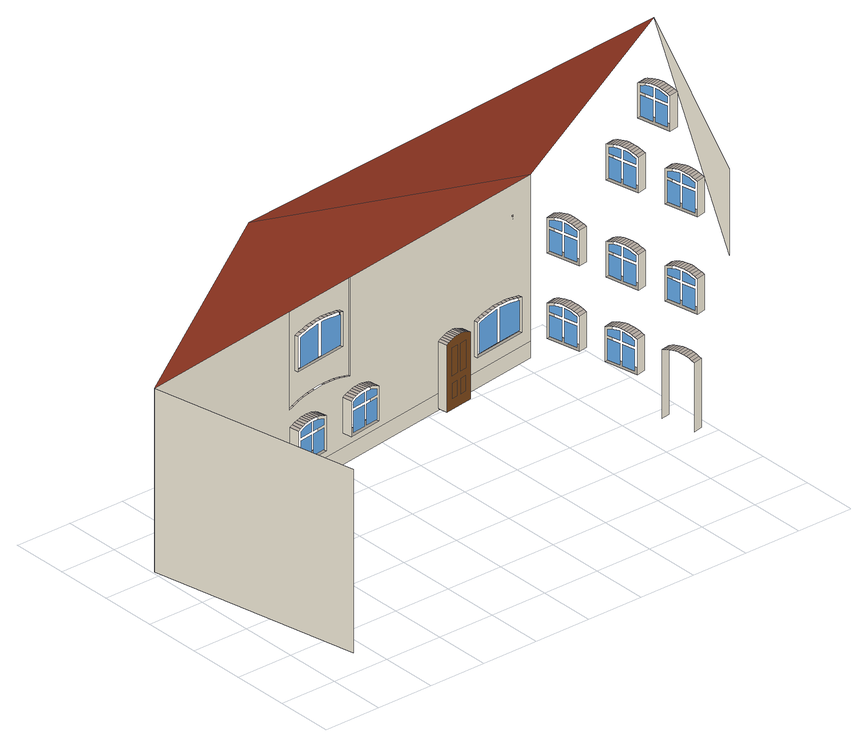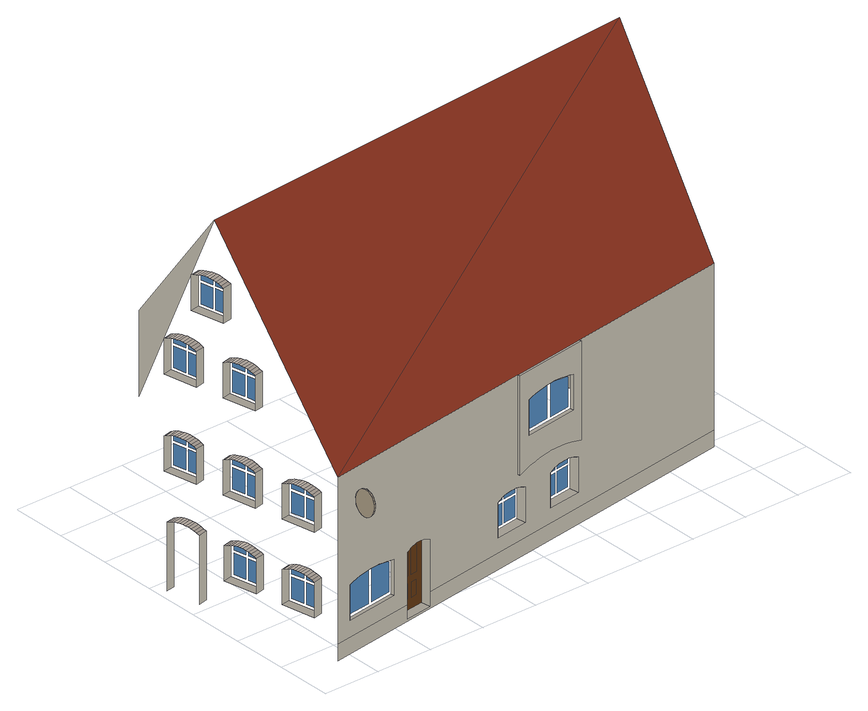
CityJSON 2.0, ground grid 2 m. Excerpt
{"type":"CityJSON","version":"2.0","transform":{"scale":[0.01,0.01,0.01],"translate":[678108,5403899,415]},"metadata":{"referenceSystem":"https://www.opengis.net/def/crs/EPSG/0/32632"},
"CityObjects":{
"building1":{"type":"Building","attributes":{"measuredHeight":13.19},"children":["building1-1"],"geometry":[{"type":"MultiSurface","lod":"3","boundaries":[[[0,1,2,3,4,5]],[[6,7,8,9,0]],[[9,10,11,12]],[[13,14,15,16]],[[17,18,14,13]],[[12,11,19,20]],[[21,22,18,17]],[[23,24,22,21]],[[25,26,27,28]],[[29,30,31,32,33,34,35,36,37]],[[20,19,38,39]],[[40,41,42,43]],[[44,45,24,23]],[[46,47,41,40]],[[48,49,45,44]],[[50,51,49,48]],[[39,38,52,53]],[[54,55,47,46]],[[56,57,51,50]],[[58,59,55,54]],[[16,15,60,61]],[[62,63,57,56]],[[53,52,64,65]],[[66,67,68,69,70,71,72,73,74]],[[75,76,63,62]],[[77,78,79,80,81,82,83,84,85]],[[86,87,59,58]],[[88,89,90,91]],[[92,93,76,75]],[[65,64,94,95]],[[96,97,87,86]],[[8,98,10,9]],[[99,100,93,92]],[[101,102,100,99]],[[103,104,97,96]],[[61,60,102,101]],[[105,106,107,94,64,52,38,19,11,10,98,108,109,110,111,112,113,114],[43,115,116,117,118,119,120,121,103,96,86,58,54,46,40]],[[121,122,104,103]],[[43,42,123,115]],[[124,114,113,125]],[[120,126,122,121]],[[125,113,112,127]],[[119,128,126,120]],[[129,130,131,132,133,134,135,136,137]],[[118,138,128,119]],[[127,112,111,139]],[[140,7,6]],[[117,141,138,118]],[[139,111,110,142]],[[116,143,141,117]],[[115,123,143,116]],[[144,145,146,147]],[[148,149,145,144]],[[142,110,109,150]],[[151,152,149,148]],[[153,154,152,151]],[[155,156,157,158]],[[150,109,108,159]],[[160,161,162,163,164,165,166,167,168]],[[169,170,154,153]],[[159,108,98,8]],[[171,172,170,169]],[[173,174,172,171]],[[175,176,174,173]],[[147,146,177,178]],[[179,180,176,175]],[[181,182,180,179]],[[183,184,185,186,187,188,189,190,191]],[[192,193,194,195]],[[196,197,182,181]],[[198,199,197,196]],[[200,201,199,198]],[[178,177,201,200]],[[202,203,204,205,206,207,208,209,210,211,212,213,214,215,216,217,1,0,9,12,20,39,53,65,95,218,219,220,124,125,127,139,142,150,159,8,7],[16,61,101,99,92,75,62,56,50,48,44,23,21,17,13],[221,222,223,224,225,226,227,228,229,230,231,232,233,234,235],[200,198,196,181,179,175,173,171,169,153,151,148,144,147,178]],[[203,202,236,2,1,217,237,238]],[[239,240,237,217,216]],[[241,239,216,215]],[[242,241,215,214]],[[243,242,214,213]],[[244,245,246,247]],[[248,243,213,212]],[[249,250,251,252]],[[253,248,212,211]],[[240,254,238,237]],[[253,255,256,257,258,259,260,261,254,240,239,241,242,243,248],[252,251,250,249],[262,263,264,265],[266,267,268,269],[247,246,245,244]],[[255,253,211,210]],[[256,255,210,209]],[[257,256,209,208]],[[269,268,267,266]],[[262,265,264,263]],[[258,257,208,207]],[[259,258,207,206]],[[260,259,206,205]],[[261,260,205,204]],[[254,261,204,203,238]],[[235,270,271,221]],[[234,272,270,235]],[[233,273,272,234]],[[232,274,273,233]],[[275,276,277,278,279,280,281,282,283]],[[231,284,274,232]],[[230,285,284,231]],[[229,286,285,230]],[[228,287,286,229]],[[221,271,288,222]],[[227,289,287,228]],[[226,290,289,227]],[[291,292,293,294,295,296,297,298,299]],[[300,301,302,303]],[[304,305,306,307]],[[308,309,310,311,312,313,314,315,316]],[[317,318,319,320,321,322,323,324,325]],[[225,326,290,226]],[[327,328,329,330,331,332,333,334,335]],[[336,337,338,339,340,341,342,343,344]],[[345,346,347,348]],[[349,350,351,352]],[[353,354,355,356]],[[357,358,359,360,361,362,363,364,365]],[[366,367,368,369,370,371,372,373,374]],[[375,376,377,378]],[[379,380,381,382]],[[383,384,385,386]],[[382,381,387,388]],[[386,385,389,390]],[[224,391,326,225]],[[392,393,394,395]],[[388,387,396,397]],[[390,389,398,399]],[[395,394,400,401]],[[401,400,402,403]],[[397,396,404,405]],[[399,398,406,407]],[[405,404,408,409]],[[407,406,410,411]],[[403,402,412,413]],[[413,412,414,415]],[[409,408,416,417]],[[411,410,418,419]],[[420,421,380,379]],[[422,423,384,383]],[[424,425,426,427]],[[428,429,430,431]],[[432,433,434,435,436,437,438,439,440]],[[441,442,443,444,445,446,447,448,449]],[[415,414,450,451]],[[417,416,452,453]],[[419,418,454,455]],[[456,457,458,459]],[[460,461,462,463,464,465,466,467,468]],[[453,452,469,470]],[[455,454,471,472]],[[451,450,473,474]],[[470,469,475,476]],[[472,471,477,478]],[[474,473,479,480]],[[476,475,481,482]],[[478,477,483,484]],[[480,479,485,486]],[[482,481,487,488]],[[484,483,489,490]],[[486,485,491,492]],[[493,494,495,496]],[[488,487,497,498]],[[490,489,499,500]],[[492,491,501,502]],[[496,495,503,504]],[[505,506,507,508,509,510,511,512,513]],[[514,515,516,517,518,519,520,521,522]],[[523,524,525,526,527,528,529,530,531]],[[498,497,532,533]],[[500,499,534,535]],[[502,501,536,537]],[[504,503,538,539]],[[540,541,542,543]],[[544,545,546,547]],[[533,532,421,420]],[[535,534,423,422]],[[548,549,550,551]],[[539,538,552,553]],[[537,536,554,555]],[[555,554,556,557]],[[553,552,558,559]],[[559,558,560,561]],[[562,563,494,493]],[[561,560,564,565]],[[223,566,391,224]],[[565,564,567,568]],[[569,570,140]],[[568,567,571,572]],[[572,571,573,574]],[[574,573,575,576]],[[576,575,577,578]],[[578,577,579,580]],[[581,582,583,584]],[[585,586,587,588]],[[580,579,563,562]],[[589,590,591,592]],[[584,583,593,594]],[[588,587,595,596]],[[592,591,597,598]],[[594,593,599,600]],[[596,595,601,602]],[[598,597,603,604]],[[600,599,605,606]],[[602,601,607,608]],[[604,603,609,610]],[[606,605,611,612]],[[608,607,613,614]],[[222,288,566,223]],[[610,609,615,616]],[[612,611,617,618]],[[614,613,619,620]],[[621,622,582,581]],[[623,624,586,585]],[[616,615,625,626]],[[627,628,590,589]],[[629,630,631,632]],[[633,634,635,636]],[[637,638,639,640,641,642,643,644,645]],[[646,647,648,649,650,651,652,653,654]],[[618,617,655,656]],[[620,619,657,658]],[[626,625,659,660]],[[656,655,661,662]],[[658,657,663,664]],[[660,659,665,666]],[[662,661,667,668]],[[664,663,669,670]],[[666,665,671,672]],[[668,667,673,674]],[[670,669,675,676]],[[672,671,677,678]],[[674,673,679,680]],[[676,675,681,682]],[[678,677,683,684]],[[680,679,685,686]],[[682,681,687,688]],[[684,683,689,690]],[[691,692,693,694,695,696,697,698,699]],[[700,701,702,703,704,705,706,707,708]],[[686,685,709,710]],[[688,687,711,712]],[[713,714,715,716]],[[717,718,719,720]],[[690,689,721,722]],[[710,709,622,621]],[[712,711,624,623]],[[722,721,628,627]],[[723,724,725,726]],[[727,728,729,730]],[[726,725,731,732]],[[730,729,733,734]],[[732,731,735,736]],[[734,733,737,738]],[[738,737,739,740]],[[736,735,741,742]],[[742,741,743,744]],[[740,739,745,746]],[[746,745,747,748]],[[744,743,749,750]],[[751,752,724,723]],[[753,754,728,727]],[[748,747,755,756]],[[750,749,757,758]],[[758,757,759,760]],[[756,755,761,762]],[[760,759,763,764]],[[762,761,765,766]],[[764,763,767,768]],[[766,765,769,770]],[[768,767,771,772]],[[770,769,773,774]],[[772,771,775,776]],[[774,773,777,778]],[[778,777,779,780]],[[776,775,781,782]],[[782,781,752,751]],[[780,779,754,753]]],"semantics":{"surfaces":[{"type":"WallSurface"},{"type":"RoofSurface","klumMaterialClass":"Ceramic","klumMaterialIndex":"D201","materialUncertainty":0.3},{"type":"OuterCeilingSurface"},{"type":"Window"},{"type":"OuterFloorSurface"},{"type":"Door"}],"values":[0,1,0,0,2,2,2,2,3,3,2,0,2,2,2,2,2,2,2,2,4,2,2,3,2,3,2,3,2,2,2,4,2,2,2,0,0,2,4,2,2,2,2,3,2,2,1,2,2,2,0,0,2,2,2,2,3,2,3,2,0,2,2,2,4,2,2,3,3,2,2,2,0,0,0,0,2,2,2,5,2,5,2,4,5,2,2,2,5,5,2,2,2,2,0,0,2,2,2,3,2,2,2,2,4,2,2,3,3,3,3,3,2,3,3,3,3,3,3,3,3,0,0,2,2,2,0,2,2,2,2,2,2,2,2,2,2,2,2,4,4,3,3,3,3,2,2,2,3,3,2,2,2,2,2,2,2,2,2,2,2,2,0,2,2,2,2,3,3,3,2,2,2,2,3,3,0,0,3,2,2,0,2,2,4,2,2,2,0,2,2,2,2,2,0,0,0,0,2,2,2,2,2,2,2,2,2,2,2,0,2,2,2,4,4,2,4,3,3,3,3,2,2,2,2,2,2,2,2,2,2,2,2,2,2,2,2,2,2,3,3,2,2,3,3,2,0,0,0,0,0,2,2,2,2,2,2,2,2,2,2,4,4,2,2,2,2,2,2,2,2,2,2,2,2,2,2,0,0]}}]},
"building1-1":{"type":"BuildingInstallation","attributes":{"@cityeditor:layer":"Unclassified.LoD3","materialClass":"Plastic","materialUncertainty":0.5},"parents":["building1"],"geometry":[{"type":"MultiSurface","lod":"3","boundaries":[[[783,784,785,786,787,788,789,790,791,792,793,794,795,796,797,798,799,800,801,802,803,804,805,806,807,808]],[[809,784,783,810]],[[810,783,808,811]],[[812,785,784,809]],[[813,786,785,812]],[[814,787,786,813]],[[815,798,797,816]],[[817,801,800,818]],[[819,802,801,817]],[[820,803,802,819]],[[821,796,795,822]],[[823,793,792,824]],[[816,797,796,821]],[[825,804,803,820]],[[826,799,798,815]],[[827,805,804,825]],[[828,806,805,827]],[[824,792,791,829]],[[830,789,788,831]],[[831,788,787,814]],[[832,790,789,830]],[[829,791,790,832]],[[833,794,793,823]],[[818,800,799,826]],[[822,795,794,833]],[[834,807,806,828]],[[811,808,807,834]],[[811,834,828,827,825,820,819,817,818,826,815,816,821,822,833,823,824,829,832,830,831,814,813,812,809,810]]]}]}
},
"vertices":[
[8,826,681],[8,826,119],[8,826,62],[150,92,62],[150,92,352],[150,92,681],[70,470,1376],[1649,1075,681],[864,956,681],[595,915,681],[594,923,681],[594,923,346],[595,915,346],[600,916,288],[605,883,288],[605,883,169],[600,916,169],[609,917,293],[614,885,293],[615,926,353],[617,918,353],[619,919,297],[624,886,297],[630,920,300],[634,888,300],[661,892,251],[661,892,179],[615,885,179],[615,885,251],[661,892,293],[661,892,261],[615,885,261],[615,885,282],[618,885,283],[628,887,287],[637,888,290],[646,890,292],[656,891,293],[637,930,359],[639,922,359],[629,929,583],[631,917,583],[631,917,464],[629,929,464],[640,922,302],[645,889,302],[645,931,588],[647,919,588],[650,924,303],[655,891,303],[660,925,303],[665,892,303],[660,933,364],[661,925,364],[661,933,591],[663,921,591],[670,927,303],[675,894,303],[678,936,594],[679,924,594],[726,902,169],[721,934,169],[681,928,302],[685,896,302],[682,937,367],[684,929,367],[718,930,588],[718,930,474],[641,918,474],[641,918,575],[649,919,578],[665,922,581],[681,924,584],[697,926,586],[713,929,588],[691,930,300],[696,897,300],[670,893,261],[670,893,293],[674,894,293],[684,895,292],[693,897,290],[703,898,287],[712,900,283],[716,900,282],[716,900,261],[694,938,596],[696,926,596],[670,893,179],[670,893,251],[716,900,251],[716,900,179],[701,931,297],[706,899,297],[705,940,369],[706,932,369],[710,941,598],[712,929,598],[863,964,681],[711,933,293],[716,900,293],[721,934,288],[726,902,288],[727,943,598],[729,931,598],[734,944,369],[728,943,370],[709,941,369],[863,964,346],[841,961,353],[819,957,359],[796,954,364],[774,950,367],[751,947,369],[744,946,369],[824,958,464],[824,958,583],[808,955,588],[792,953,591],[776,951,594],[760,948,596],[743,946,598],[745,934,598],[826,946,464],[746,938,369],[752,939,369],[761,936,596],[775,942,367],[778,939,594],[732,932,474],[732,932,588],[744,934,588],[760,936,586],[776,939,584],[792,941,581],[808,943,578],[816,945,575],[816,945,474],[794,941,591],[797,946,364],[1737,619,1380],[810,944,588],[820,949,359],[826,946,583],[830,951,288],[835,918,288],[835,918,169],[830,951,169],[840,952,293],[845,920,293],[842,953,353],[850,954,297],[855,921,297],[860,955,300],[865,923,300],[892,927,251],[892,927,179],[845,920,179],[845,920,251],[864,956,346],[892,927,293],[892,927,261],[845,920,261],[845,920,282],[849,920,283],[858,922,287],[868,923,290],[877,924,292],[886,926,293],[870,957,302],[875,924,302],[881,958,303],[886,926,303],[891,960,303],[896,927,303],[901,962,303],[906,929,303],[956,936,169],[951,969,169],[911,963,302],[916,930,302],[921,964,300],[926,932,300],[901,928,261],[901,928,293],[905,929,293],[915,930,292],[924,932,290],[933,933,287],[943,934,283],[946,935,282],[946,935,261],[901,928,179],[901,928,251],[946,935,251],[946,935,179],[931,966,297],[936,933,297],[942,968,293],[946,935,293],[951,969,288],[956,936,288],[1649,1075,119],[1348,1029,119],[1348,1029,295],[1340,1028,299],[1331,1026,303],[1323,1025,306],[1314,1024,308],[1306,1023,310],[1297,1021,310],[1288,1020,310],[1280,1019,308],[1271,1017,306],[1263,1016,303],[1254,1015,299],[1246,1014,295],[1246,1014,119],[710,933,369],[729,935,370],[736,937,369],[1403,1037,175],[1597,1067,175],[1597,1067,295],[1582,1064,299],[1566,1062,303],[1549,1059,306],[1533,1057,308],[1517,1054,309],[1500,1052,310],[1484,1050,309],[1467,1047,308],[1451,1045,306],[1435,1042,303],[1419,1040,299],[1403,1037,295],[1649,1075,62],[1246,1014,69],[1348,1029,69],[1251,979,295],[1251,979,69],[1259,981,299],[1268,982,303],[1276,983,306],[1295,986,157],[1295,986,105],[1274,983,105],[1274,983,157],[1285,984,308],[1272,983,183],[1272,983,276],[1297,986,276],[1297,986,183],[1294,986,310],[1353,995,69],[1302,987,310],[1311,988,310],[1319,990,308],[1328,991,306],[1336,992,303],[1345,993,299],[1353,995,295],[1310,988,183],[1334,992,183],[1334,992,276],[1310,988,276],[1311,988,157],[1311,988,105],[1332,992,105],[1332,992,157],[1405,1025,295],[1405,1025,175],[1420,1028,299],[1436,1030,303],[1453,1033,306],[1492,1039,300],[1492,1039,186],[1414,1027,186],[1414,1027,287],[1423,1028,290],[1438,1030,293],[1454,1033,296],[1470,1035,298],[1486,1038,300],[1469,1035,308],[1485,1038,309],[1502,1040,310],[1518,1043,309],[1599,1055,175],[1535,1045,308],[1551,1048,306],[1505,1041,186],[1505,1041,300],[1518,1042,300],[1534,1045,298],[1550,1047,296],[1565,1050,293],[1581,1052,290],[1589,1053,287],[1589,1053,186],[1730,482,801],[1730,482,874],[1739,436,874],[1739,436,801],[1730,482,473],[1730,482,545],[1739,436,545],[1739,436,473],[1730,482,884],[1730,482,915],[1731,477,915],[1733,468,914],[1735,458,912],[1736,449,909],[1738,440,906],[1739,436,904],[1739,436,884],[1730,482,555],[1730,482,587],[1731,477,587],[1733,468,586],[1735,458,584],[1736,449,581],[1738,440,578],[1739,436,576],[1739,436,555],[1567,1050,303],[1729,491,915],[1729,491,884],[1720,537,884],[1720,537,904],[1720,533,906],[1722,524,909],[1724,514,912],[1726,505,914],[1728,496,915],[1729,491,587],[1729,491,555],[1720,537,555],[1720,537,576],[1720,533,578],[1722,524,581],[1724,514,584],[1726,505,586],[1728,496,587],[1729,491,874],[1729,491,801],[1720,537,801],[1720,537,874],[1729,491,545],[1729,491,473],[1720,537,473],[1720,537,545],[1711,582,1053],[1711,582,1125],[1720,537,1125],[1720,537,1053],[1711,582,1135],[1711,582,1167],[1712,578,1167],[1714,568,1166],[1715,559,1164],[1717,550,1161],[1719,540,1157],[1720,537,1156],[1720,537,1135],[1709,591,1167],[1709,591,1135],[1700,637,1135],[1700,637,1156],[1701,633,1157],[1703,624,1161],[1705,615,1164],[1706,605,1166],[1708,596,1167],[1709,591,1125],[1709,591,1053],[1700,637,1053],[1700,637,1125],[1773,433,791],[1741,426,791],[1741,426,911],[1773,433,911],[1773,433,463],[1741,426,463],[1741,426,582],[1773,433,582],[1739,436,915],[1771,442,915],[1739,436,587],[1771,442,587],[1583,1053,299],[1771,443,62],[1739,437,62],[1739,437,295],[1771,443,295],[1737,446,919],[1769,452,919],[1737,446,591],[1769,452,591],[1737,446,299],[1769,453,299],[1735,456,303],[1768,462,303],[1735,456,922],[1768,462,922],[1735,456,594],[1768,462,594],[1733,466,924],[1766,472,924],[1733,466,596],[1766,472,596],[1733,466,306],[1766,472,306],[1731,476,308],[1764,483,308],[1731,476,925],[1764,482,925],[1731,476,597],[1764,482,597],[1750,553,791],[1718,546,791],[1750,553,463],[1718,546,463],[1688,699,473],[1688,699,545],[1697,654,545],[1697,654,473],[1688,699,801],[1688,699,874],[1697,654,874],[1697,654,801],[1688,699,555],[1688,699,587],[1689,695,587],[1691,685,586],[1693,676,584],[1694,667,581],[1696,658,578],[1697,654,576],[1697,654,555],[1688,699,884],[1688,699,915],[1689,695,915],[1691,685,914],[1693,676,912],[1694,667,909],[1696,658,906],[1697,654,904],[1697,654,884],[1729,486,309],[1762,493,309],[1729,486,926],[1762,493,926],[1729,486,597],[1762,493,597],[1687,703,186],[1687,703,258],[1696,658,258],[1696,658,186],[1687,703,268],[1687,703,300],[1688,698,300],[1690,689,298],[1692,680,296],[1694,670,294],[1695,661,290],[1696,658,288],[1696,658,268],[1727,496,925],[1760,503,925],[1727,496,597],[1760,503,597],[1727,496,310],[1760,503,310],[1725,507,924],[1758,513,924],[1725,507,596],[1758,513,596],[1725,507,309],[1758,513,309],[1723,517,922],[1756,523,922],[1723,517,594],[1756,523,594],[1723,517,308],[1756,523,308],[1721,527,919],[1754,533,919],[1721,527,591],[1754,533,591],[1721,527,306],[1754,533,306],[1754,533,1043],[1721,527,1043],[1721,527,1162],[1754,533,1162],[1720,537,915],[1752,543,915],[1720,537,587],[1752,543,587],[1719,537,303],[1752,543,303],[1720,537,1167],[1752,543,1167],[1686,708,587],[1686,708,555],[1678,754,555],[1678,754,576],[1678,750,578],[1680,741,581],[1682,732,584],[1684,723,586],[1685,713,587],[1686,708,915],[1686,708,884],[1678,754,884],[1678,754,904],[1678,750,906],[1680,741,909],[1682,732,912],[1684,723,914],[1685,713,915],[1686,712,300],[1686,712,268],[1677,758,268],[1677,758,288],[1678,754,290],[1679,745,294],[1681,736,296],[1683,726,298],[1685,717,300],[1718,546,911],[1750,553,911],[1718,546,582],[1750,553,582],[1718,547,299],[1750,553,299],[1718,546,1170],[1750,553,1170],[1686,708,545],[1686,708,473],[1678,754,473],[1678,754,545],[1686,708,874],[1686,708,801],[1678,754,801],[1678,754,874],[1686,712,258],[1686,712,186],[1677,758,186],[1677,758,258],[1716,557,1173],[1748,563,1173],[1716,557,295],[1748,563,295],[1716,557,62],[1748,563,62],[1714,567,1175],[1746,573,1175],[1712,577,1177],[1744,583,1177],[1731,653,1043],[1698,647,1043],[1710,587,1177],[1742,593,1177],[1599,1055,295],[1708,597,1177],[1740,603,1177],[1791,340,971],[1791,340,681],[1706,607,1175],[1738,613,1175],[1704,617,1173],[1736,624,1173],[1702,627,1170],[1734,633,1170],[1700,637,1167],[1733,643,1167],[1698,647,1162],[1731,653,1162],[1731,650,791],[1699,644,791],[1699,644,911],[1731,650,911],[1731,650,463],[1699,644,463],[1699,644,582],[1731,650,582],[1731,654,176],[1698,648,176],[1698,648,295],[1731,654,295],[1697,654,915],[1729,660,915],[1697,654,587],[1729,660,587],[1696,657,299],[1729,664,299],[1695,664,919],[1727,670,919],[1695,664,591],[1727,670,591],[1694,667,303],[1727,674,303],[1693,674,922],[1726,680,922],[1693,674,594],[1726,680,594],[1692,677,306],[1725,684,306],[1691,684,924],[1723,690,924],[1691,684,596],[1723,690,596],[1690,687,308],[1723,694,308],[1689,694,925],[1722,700,925],[1689,694,597],[1722,700,597],[1708,770,791],[1676,764,791],[1708,770,463],[1676,764,463],[1689,697,310],[1721,704,310],[1707,774,176],[1675,768,176],[1646,917,185],[1646,917,258],[1655,872,258],[1655,872,185],[1646,917,474],[1646,917,546],[1655,872,546],[1655,872,474],[1646,917,268],[1646,917,300],[1647,913,299],[1649,903,298],[1651,894,296],[1652,885,293],[1654,875,290],[1655,872,288],[1655,872,268],[1646,917,556],[1646,917,588],[1647,913,588],[1649,903,586],[1651,894,584],[1652,885,582],[1654,875,578],[1655,872,576],[1655,872,556],[1687,704,926],[1720,710,926],[1687,704,597],[1720,710,597],[1686,708,310],[1719,714,310],[1685,714,925],[1718,720,925],[1685,714,597],[1718,720,597],[1685,718,310],[1717,724,310],[1683,724,924],[1716,731,924],[1683,724,596],[1716,731,596],[1683,728,308],[1715,734,308],[1681,734,922],[1714,741,922],[1681,734,594],[1714,741,594],[1681,738,306],[1713,744,306],[1679,744,919],[1712,751,919],[1679,744,591],[1712,751,591],[1679,748,303],[1711,754,303],[1678,754,915],[1710,761,915],[1678,754,587],[1710,761,587],[1677,758,299],[1709,764,299],[1644,926,300],[1644,926,268],[1635,972,268],[1635,972,288],[1636,968,290],[1638,959,293],[1640,950,296],[1642,941,298],[1643,931,299],[1644,926,588],[1644,926,556],[1635,972,556],[1635,972,576],[1636,968,578],[1638,959,582],[1640,950,584],[1642,941,586],[1643,931,588],[1676,764,911],[1708,770,911],[1676,764,582],[1708,770,582],[1644,926,258],[1644,926,185],[1635,972,185],[1635,972,258],[1644,926,546],[1644,926,474],[1635,972,474],[1635,972,546],[1675,768,295],[1707,774,295],[1689,868,463],[1657,862,463],[1657,862,583],[1689,868,583],[1689,868,175],[1657,862,175],[1657,862,294],[1689,868,294],[1655,872,587],[1687,878,587],[1655,872,299],[1687,878,299],[1653,882,591],[1685,888,591],[1653,882,303],[1685,888,303],[1651,892,306],[1683,898,306],[1651,892,594],[1683,898,594],[1649,902,596],[1681,908,596],[1649,902,308],[1681,908,308],[1647,912,309],[1680,918,309],[1647,912,598],[1680,918,598],[1666,988,463],[1633,982,463],[1666,988,175],[1633,982,175],[1645,922,310],[1678,928,310],[1645,922,598],[1678,928,598],[1643,932,598],[1676,938,598],[1643,932,309],[1676,938,309],[1641,942,596],[1674,949,596],[1641,942,308],[1674,949,308],[1639,952,594],[1672,959,594],[1639,952,306],[1672,959,306],[1637,962,591],[1670,969,591],[1637,962,303],[1670,969,303],[1635,972,587],[1668,979,587],[1635,972,299],[1668,979,299],[1633,982,294],[1666,988,294],[1633,982,583],[1666,988,583],
[1567,1097,527],[1567,1100,528],[1566,1107,528],[1564,1116,532],[1563,1124,539],[1562,1130,548],[1561,1134,559],[1561,1136,570],[1561,1136,583],[1562,1133,594],[1562,1128,605],[1564,1121,613],[1565,1112,618],[1566,1103,621],[1567,1100,621],[1568,1093,620],[1569,1084,616],[1570,1076,610],[1571,1069,600],[1572,1065,590],[1572,1063,578],[1572,1063,565],[1572,1067,554],[1571,1072,544],[1570,1079,536],[1569,1088,530],[1563,1099,528],[1563,1096,527],[1565,1087,530],[1562,1106,528],[1560,1115,532],[1559,1123,539],[1564,1092,620],[1563,1099,621],[1567,1069,600],[1566,1075,610],[1568,1064,590],[1568,1062,578],[1562,1102,621],[1561,1111,618],[1558,1127,605],[1558,1132,594],[1568,1063,565],[1565,1083,616],[1568,1066,554],[1567,1071,544],[1557,1135,583],[1557,1134,559],[1558,1129,548],[1557,1136,570],[1559,1120,613],[1566,1078,536]
]}
